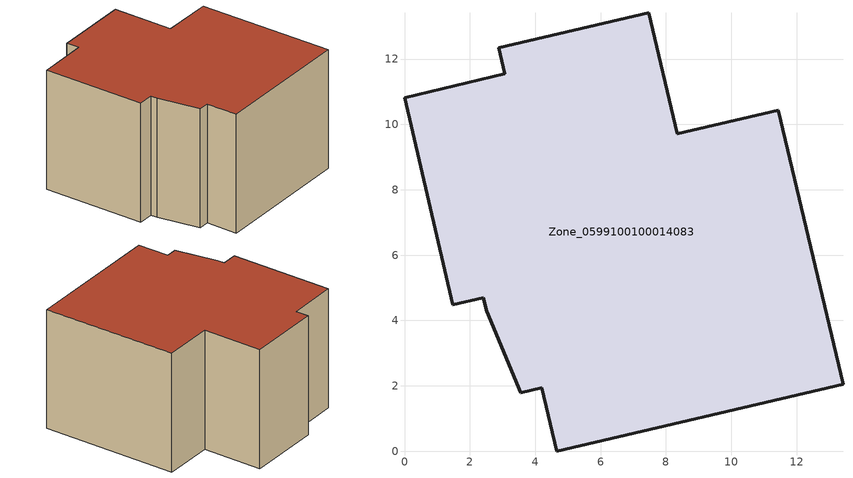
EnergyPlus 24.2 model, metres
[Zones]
Zone_0599100100014083
 floor ground (C_G): 2.41,4.7 1.47,4.47 0,10.81 3.07,11.55 2.89,12.34 7.48,13.41 8.34,9.72 11.43,10.43 13.42,2.04 4.66,0 4.21,1.94 3.56,1.8 2.51,4.28 z0
 wall outside (C_F): 1.47,4.47 2.41,4.7 2.51,4.28 3.56,1.8 4.21,1.94 4.66,0 13.42,2.04 11.43,10.43 8.34,9.72 7.48,13.41 2.89,12.34 3.07,11.55 0,10.81 1.47,4.47 z0:7.7
 roof outside (C_R): 2.51,4.28 3.56,1.8 4.21,1.94 4.66,0 13.42,2.04 11.43,10.43 8.34,9.72 7.48,13.41 2.89,12.34 3.07,11.55 0,10.81 1.47,4.47 2.41,4.7 z7.7
[BUILDING]
Pand.0599100100014083: North Axis=0; Terrain=City; Loads Convergence Tolerance Value=0.04; Temperature Convergence Tolerance Value=0.4; Solar Distribution=FullExterior; Maximum Number of Warmup Days=25; Minimum Number of Warmup Days=1
[Site:Location]
Rotterdam.The.Hague.AP_ZH_NLD Design_Conditions: Latitude=51.96; Longitude=4.45; Time Zone=1; Elevation=-4.5
[SITE:GROUNDTEMPERATURE:BUILDINGSURFACE]
18, 18, 18, 18, 18, 18, 18, 18, 18, 18, 18, 18
[MATERIAL] Thermal Absorptance=0.9; Solar Absorptance=0.7; Visible Absorptance=0.7
Name | Roughness | Thickness | Conductivity | Density | Specific Heat
G.D.2015-2018 | MediumSmooth | 0.15 | 0.0428571 | 540 | 1210
F.D.2015-2018 | Rough | 0.3 | 0.0666667 | 1920 | 840
R.D.2015-2018 | MediumRough | 0.2 | 0.0333333 | 1500 | 1000
[CONSTRUCTION]
C_G: G.D.2015-2018
C_F: F.D.2015-2018
C_R: R.D.2015-2018
[ZONE]
Zone_0599100100014083: Type=1; Multiplier=1; Ceiling Height=Autocalculate; Volume=Autocalculate; Floor Area=autocalculate; Part of Total Floor Area=Yes
[ZONEINFILTRATION:DESIGNFLOWRATE]
Infil_Zone_0599100100014083: Zone or ZoneList or Space or SpaceList=Zone_0599100100014083; Schedule=AlwaysOn; Design Flow Rate Calculation Method=Flow/Area; Flow Rate per Floor Area=0.0021; Constant Term Coefficient=1; Temperature Term Coefficient=0; Velocity Term Coefficient=0; Velocity Squared Term Coefficient=0
[HVACTEMPLATE:ZONE:IDEALLOADSAIRSYSTEM]
Zone_0599100100014083: Maximum Heating Supply Air Temperature=50; Minimum Cooling Supply Air Temperature=13; Maximum Heating Supply Air Humidity Ratio=0.0156; Minimum Cooling Supply Air Humidity Ratio=0.0077; Heating Limit=NoLimit; Cooling Limit=NoLimit; Dehumidification Control Type=ConstantSensibleHeatRatio; Cooling Sensible Heat Ratio=0.7; Dehumidification Setpoint=60; Humidification Control Type=None; Humidification Setpoint=30; Outdoor Air Method=None; Outdoor Air Flow Rate per Person=0.00944; Outdoor Air Flow Rate per Zone Floor Area=0; Outdoor Air Flow Rate per Zone=0; Demand Controlled Ventilation Type=None; Outdoor Air Economizer Type=NoEconomizer; Heat Recovery Type=None; Sensible Heat Recovery Effectiveness=0.7; Latent Heat Recovery Effectiveness=0.65
[ZONECONTROL:THERMOSTAT]
ThermostatControl_Zone_0599100100014083: Zone or ZoneList=Zone_0599100100014083; Control Type Schedule=DualSetpointControlType; Control 1=Thermostat_Zone_0599100100014083; Temperature Difference Between Cutout And Setpoint=0
[THERMOSTATSETPOINT:DUALSETPOINT]
Thermostat_Zone_0599100100014083: Heating Setpoint Temperature Schedule=HeatingSetpoint_Zone_0599100100014083; Cooling Setpoint Temperature Schedule=CoolingSetpoint_Zone_0599100100014083
[SCHEDULE:COMPACT]
HeatingSetpoint_Zone_0599100100014083: Through: 12/31, For: AllDays, Until: 24:00, 21
CoolingSetpoint_Zone_0599100100014083: Through: 12/31, For: AllDays, Until: 24:00, 24
DualSetpointControlType: Through: 12/31, For: AllDays, Until: 24:00, 4
AlwaysOn: Through: 12/31, For: AllDays, Until: 24:00, 1
